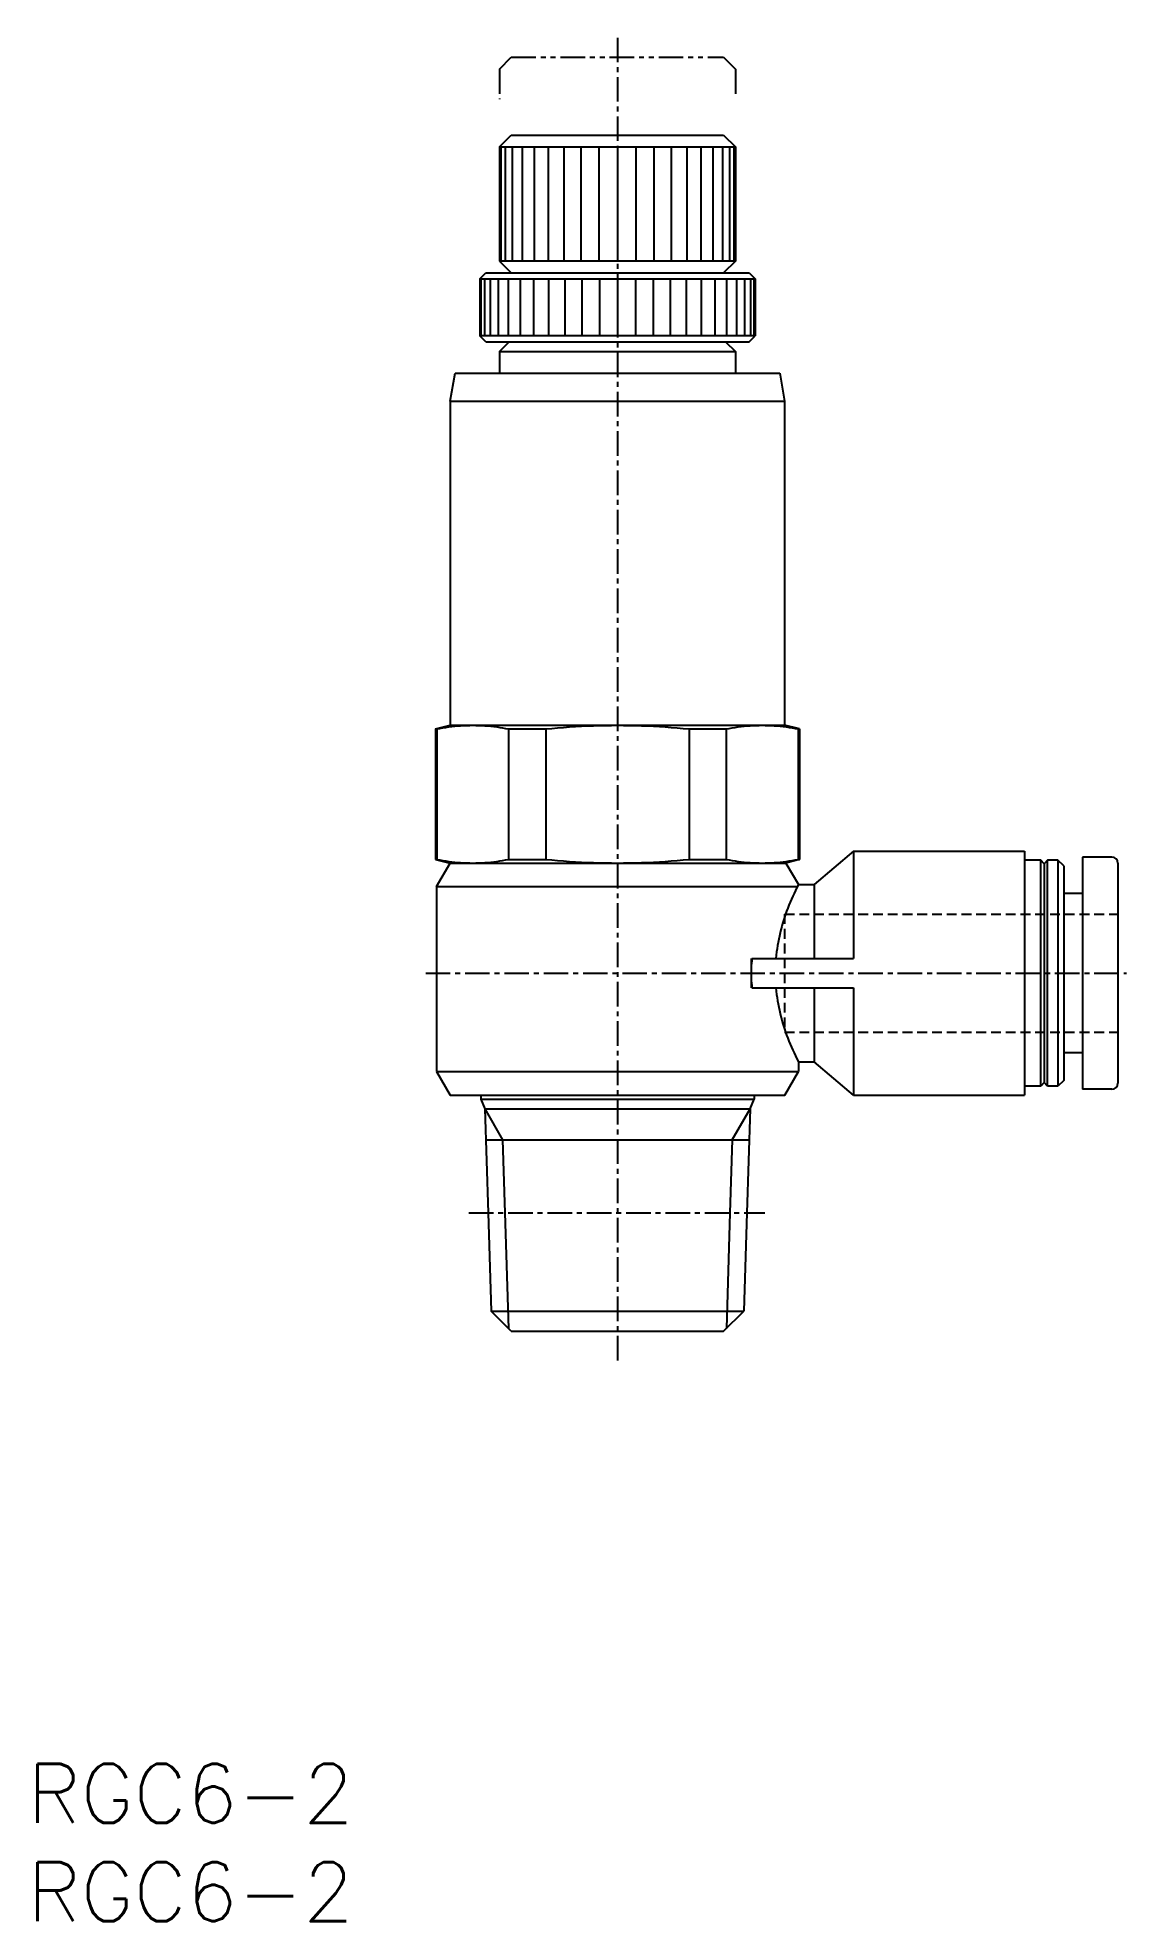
# Model space of a CAD drawing. Extents: x 0.5 to 55.9, y 0 to 95.8.
import ezdxf

# ---------------------------------------------------------------- set-up
doc = ezdxf.new("R2010")
doc.units = 0
for name, pattern in [('CENTER', [2, 1.25, -0.25, 0.25, -0.25]), ('DASHED', [0.75, 0.5, -0.25]), ('PHANTOM', [2.5, 1.25, -0.25, 0.25, -0.25, 0.25, -0.25])]:
    doc.linetypes.add(name, pattern=pattern)
doc.layers.get('0').update_dxf_attribs({"linetype": 'CONTINUOUS'})
doc.layers.add('CENTER', color=1, linetype='CENTER')
doc.styles.get("Standard").update_dxf_attribs({"font": 'txt.shx'})

# ---------------------------------------------------------------- blocks, each defined once
blk = doc.blocks.new('*U11')
at = {"color": 7, "linetype": 'CONTINUOUS'}
blk.add_text('RGC6-2', height=3, dxfattribs=at).set_placement((0, 0))
blk = doc.blocks.new('*U12')
at = {"color": 7, "linetype": 'CONTINUOUS'}
blk.add_text('RGC6-2', height=3, dxfattribs=at).set_placement((0, 5))

msp = doc.modelspace()

# ---------------------------------------------------------------- linework, layer by layer
at = {"color": 3, "linetype": 'PHANTOM'}
for p, q in [((23.99999, 94.159999), (23.99999, 92.626545)), ((24, 94.160003), (24.6, 94.760002)), ((24.6, 94.760005), (35.4, 94.760005)), ((35.4, 94.760005), (36, 94.160003)), ((35.99999, 94.159999), (35.99999, 92.675258))]:
    msp.add_line(p, q, dxfattribs=at)
at = {"color": 7, "linetype": 'CONTINUOUS'}
for p, q in [((23.99999, 90.2), (23.99999, 84.400001)), ((23.99999, 90.2), (35.99999, 90.2)), ((24, 90.2), (24.6, 90.800003)), ((24.07387, 90.2), (24.07387, 84.400001)), ((24.29366, 90.2), (24.29366, 84.400001)), ((24.6, 90.799999), (35.4, 90.799999)), ((24.65396, 90.2), (24.65396, 84.400001)), ((25.1459, 90.2), (25.1459, 84.400001)), ((25.75736, 90.2), (25.75736, 84.400001)), ((26.47328, 90.2), (26.47328, 84.400001)), ((27.27606, 90.2), (27.27606, 84.400001)), ((28.1459, 90.2), (28.1459, 84.400001)), ((29.06139, 90.2), (29.06139, 84.400001)), ((29.99999, 90.2), (29.99999, 84.400001)), ((30.9386, 90.2), (30.9386, 84.400001)), ((31.8541, 90.2), (31.8541, 84.400001)), ((32.72394, 90.2), (32.72394, 84.400001)), ((33.52671, 90.2), (33.52671, 84.400001)), ((34.24264, 90.2), (34.24264, 84.400001)), ((34.8541, 90.2), (34.8541, 84.400001)), ((35.34603, 90.2), (35.34603, 84.400001)), ((35.4, 90.800003), (36, 90.200004)), ((35.70634, 90.2), (35.70634, 84.400001)), ((35.92613, 90.2), (35.92613, 84.400001)), ((35.99999, 90.2), (35.99999, 84.400001)), ((35.99999, 84.400001), (23.99999, 84.400001)), ((24, 84.400001), (24.6, 83.800003)), ((36, 84.400001), (35.4, 83.800003)), ((22.99999, 83.500003), (22.99999, 80.600002)), ((22.99999, 83.500003), (36.99999, 83.500003)), ((23, 83.5), (23.3, 83.799999)), ((23.05989, 83.500003), (23.05989, 80.600002)), ((23.23852, 83.500003), (23.23852, 80.600002)), ((23.3, 83.800003), (36.7, 83.800003)), ((23.53284, 83.500003), (23.53284, 80.600002)), ((23.93782, 83.500003), (23.93782, 80.600002)), ((24.44652, 83.500003), (24.44652, 80.600002)), ((25.05025, 83.500003), (25.05025, 80.600002)), ((25.73867, 83.500003), (25.73867, 80.600002)), ((26.49999, 83.500003), (26.49999, 80.600002)), ((27.32122, 83.500003), (27.32122, 80.600002)), ((28.18827, 83.500003), (28.18827, 80.600002)), ((29.08631, 83.500003), (29.08631, 80.600002)), ((29.99999, 83.500003), (29.99999, 80.600002)), ((30.91368, 83.500003), (30.91368, 80.600002)), ((31.81173, 83.500003), (31.81173, 80.600002)), ((32.67878, 83.500003), (32.67878, 80.600002)), ((33.49999, 83.500003), (33.49999, 80.600002)), ((34.26132, 83.500003), (34.26132, 80.600002)), ((34.94975, 83.500003), (34.94975, 80.600002)), ((35.55347, 83.500003), (35.55347, 80.600002)), ((36.06217, 83.500003), (36.06217, 80.600002)), ((36.46716, 83.500003), (36.46716, 80.600002)), ((36.7, 83.799999), (37, 83.5)), ((36.76148, 83.500003), (36.76148, 80.600002)), ((36.94011, 83.500003), (36.94011, 80.600002)), ((36.99999, 83.500003), (36.99999, 80.600002)), ((36.99999, 80.600002), (22.99999, 80.600002)), ((23.29999, 80.299999), (23, 80.599998)), ((36.69999, 80.299999), (37, 80.600006)), ((23.3, 80.300003), (36.7, 80.300003)), ((23.99999, 79.800003), (35.99999, 79.800003)), ((23.99999, 79.800003), (23.99999, 78.7)), ((24, 79.800003), (24.5, 80.300003)), ((35.5, 80.300003), (36, 79.800003)), ((35.99999, 79.800003), (35.99999, 78.7)), ((21.5, 77.28218), (21.75, 78.699996)), ((21.74999, 78.7), (38.24999, 78.7)), ((38.25, 78.7), (38.5, 77.28218)), ((21.49999, 77.28218), (38.49999, 77.28218)), ((21.49999, 77.28218), (21.49999, 60.800003)), ((38.49999, 77.28218), (38.49999, 60.800003)), ((20.74999, 60.616312), (21.5, 60.800001)), ((20.74999, 60.616313), (20.74999, 53.98369)), ((20.74999, 60.616313), (20.81446, 60.616313)), ((20.81446, 60.616313), (20.81446, 53.98369)), ((20.81447, 60.616315), (21.5, 60.800005)), ((21.49999, 60.800003), (38.49999, 60.800003)), ((24.4631, 60.616313), (24.4631, 53.98369)), ((24.4631, 60.616313), (26.35137, 60.616313)), ((26.35137, 60.616313), (26.35137, 53.98369)), ((33.64863, 60.616313), (33.64863, 53.98369)), ((33.64863, 60.616313), (35.5369, 60.616313)), ((35.5369, 60.616313), (35.5369, 53.98369)), ((39.24999, 60.616317), (38.5, 60.800005)), ((38.5, 60.800003), (39.18553, 60.616315)), ((39.18553, 60.616313), (39.18553, 53.98369)), ((39.18553, 60.616313), (39.24999, 60.616313)), ((39.24999, 60.616313), (39.24999, 53.98369)), ((20.74999, 53.98369), (20.81446, 53.98369)), ((20.75, 53.98369), (21.49999, 53.800003)), ((20.79999, 52.600002), (21.49281, 53.799997)), ((20.81447, 53.983688), (21.49999, 53.800001)), ((21.49282, 53.800003), (38.56491, 53.800003)), ((21.49999, 53.800003), (38.49999, 53.800003)), ((24.4631, 53.98369), (26.35137, 53.98369)), ((33.64863, 53.98369), (35.5369, 53.98369)), ((39.25, 53.98369), (38.49999, 53.800001)), ((38.5, 53.800003), (39.18553, 53.98369)), ((38.56492, 53.800006), (39.2, 52.700004)), ((39.18553, 53.98369), (39.24999, 53.98369)), ((41.99999, 54.399996), (39.99999, 52.699995)), ((41.99999, 54.399996), (50.70001, 54.399996)), ((41.99999, 54.399996), (41.99999, 48.949996)), ((50.70001, 54.399996), (50.70001, 41.999996)), ((51.52499, 53.949996), (50.70001, 53.949996)), ((51.69998, 53.749994), (51.52499, 53.949989)), ((51.52502, 42.449995), (51.52501, 53.95)), ((51.87499, 53.95), (51.69999, 53.749994)), ((51.7, 53.749998), (51.7, 42.649995)), ((51.87499, 42.45), (51.87499, 53.950002)), ((52.39999, 53.949996), (51.87499, 53.949996)), ((52.69999, 53.650009), (52.39999, 53.950004)), ((52.4, 53.949996), (52.40001, 42.449996)), ((52.70001, 53.649993), (52.70001, 42.749996)), ((53.64999, 54.09999), (53.64999, 42.299999)), ((55.15, 54.09999), (53.64999, 54.09999)), ((55.45001, 53.799995), (55.45001, 42.599994)), ((39.20001, 52.699996), (39.99999, 52.699996)), ((39.99999, 52.699996), (39.99999, 48.949996)), ((20.80001, 52.599998), (20.80001, 43.2)), ((20.80001, 52.599998), (39.14837, 52.599998)), ((53.64999, 52.249992), (52.70001, 52.249992)), ((36.79705, 48.949996), (36.79705, 47.449996)), ((36.83832, 48.949996), (41.99999, 48.949996)), ((36.83832, 47.449996), (41.99999, 47.449996)), ((39.99999, 47.449996), (39.99999, 43.7)), ((41.99999, 47.449996), (41.99999, 41.999996)), ((53.64999, 44.149997), (52.70001, 44.149997)), ((20.79999, 43.2), (21.49281, 41.999992)), ((20.80001, 43.2), (39.20001, 43.2)), ((38.50718, 41.999999), (39.19999, 43.199995)), ((39.20001, 43.7), (39.20001, 43.2)), ((39.20001, 43.7), (39.99999, 43.7)), ((41.99999, 41.999996), (40, 43.699992)), ((51.52499, 42.45), (50.70001, 42.45)), ((51.7, 42.649999), (51.52499, 42.449993)), ((51.87499, 42.45), (51.7, 42.649995)), ((52.39999, 42.45), (51.87499, 42.45)), ((52.7, 42.750017), (52.4, 42.450012)), ((55.15, 42.299999), (53.64999, 42.299999)), ((21.49282, 42), (38.50717, 42)), ((23.05, 42.000001), (36.95, 42.000001)), ((23.05, 42.000001), (23.05, 41.800002)), ((23.05, 41.800002), (23.25618, 41.300003)), ((23.05, 41.800002), (36.95, 41.800002)), ((23.25618, 41.300002), (36.74381, 41.300002)), ((23.25619, 41.300003), (24.16117, 39.732525)), ((23.25619, 41.300002), (23.4215, 36.010002)), ((35.83882, 39.732525), (36.74381, 41.300002)), ((36.74381, 41.300002), (36.57849, 36.010002)), ((36.74381, 41.300002), (36.95, 41.8)), ((36.95, 42.000001), (36.95, 41.800002)), ((41.99999, 41.999996), (50.70001, 41.999996)), ((23.30517, 39.732524), (36.69483, 39.732524)), ((24.16117, 39.732524), (24.2775, 36.010002)), ((35.83883, 39.732523), (35.7225, 36.010002)), ((23.4215, 36.010002), (23.57735, 31.02265)), ((24.2775, 36.010002), (24.46097, 30.13903)), ((35.7225, 36.010002), (35.53903, 30.13903)), ((36.57849, 36.010002), (36.42264, 31.02265)), ((23.57735, 31.02265), (36.42264, 31.02265)), ((24.59999, 30), (23.57735, 31.02265)), ((35.4, 30), (36.42264, 31.02265)), ((24.59999, 30), (35.4, 30))]:
    msp.add_line(p, q, dxfattribs=at)
at = {"color": 3, "linetype": 'DASHED'}
for p, q in [((38.49999, 51.199996), (38.49999, 45.2)), ((38.49999, 51.199996), (55.45001, 51.199996)), ((38.49999, 45.2), (55.45001, 45.2))]:
    msp.add_line(p, q, dxfattribs=at)
at = {"color": 7, "linetype": 'CONTINUOUS'}
for points in [[(20.81446, 60.616313, -0.032744597), (22.02644, 60.779175, -0.034006847), (23.25087, 60.779192, -0.032751416), (24.4631, 60.616313)], [(26.35137, 60.616313, -0.016677009), (28.78161, 60.779485, -0.01683884), (31.21824, 60.77949, -0.016677958), (33.64863, 60.616313)], [(35.5369, 60.616313, -0.032744531), (36.74888, 60.779174, -0.034007007), (37.9733, 60.779192, -0.032751341), (39.18553, 60.616313)], [(20.81446, 53.98369, 0.032744945), (22.02644, 53.82083, 0.034006039), (23.25087, 53.820813, 0.032751764), (24.4631, 53.98369)], [(26.35137, 53.98369, 0.016677184), (28.78161, 53.820519, 0.016838434), (31.21824, 53.820515, 0.016678132), (33.64863, 53.98369)], [(35.5369, 53.98369, 0.032744879), (36.74888, 53.82083, 0.034006199), (37.9733, 53.820813, 0.032751688), (39.18553, 53.98369)], [(39.20001, 52.699996, 0.029635601), (38.66129, 51.502414, 0.032102869), (38.2732, 50.246346, 0.035951762), (38.05871, 48.949715)], [(36.83832, 48.949996, 0.018198634), (36.80168, 48.45053, 0.018408868), (36.80168, 47.949497, 0.018199863), (36.83832, 47.449996)], [(38.05867, 47.450806, 0.035943577), (38.27298, 46.154552, 0.032088792), (38.66072, 44.899097, 0.029673131), (39.20001, 43.7)]]:
    msp.add_lwpolyline(points, format="xyb", dxfattribs=at)
for centre, start, end in [((55.15, 53.799995), 0, 90), ((55.15, 42.599994), 270, 0)]:
    msp.add_arc(centre, 0.3, start, end, dxfattribs=at)
at = {"layer": 'CENTER', "color": 1, "linetype": 'CENTER'}
for p, q in [((29.99999, 95.756565), (29.99999, 28.31681)), ((20.2491, 48.199996), (55.87967, 48.199996)), ((22.43936, 36.010002), (37.49183, 36.010002))]:
    msp.add_line(p, q, dxfattribs=at)

# ---------------------------------------------------------------- block references
at = {"color": 7, "linetype": 'CONTINUOUS'}
for name in ['*U12', '*U11']:
    msp.add_blockref(name, (0, 0), dxfattribs=at)

doc.saveas('drawing.dxf')
